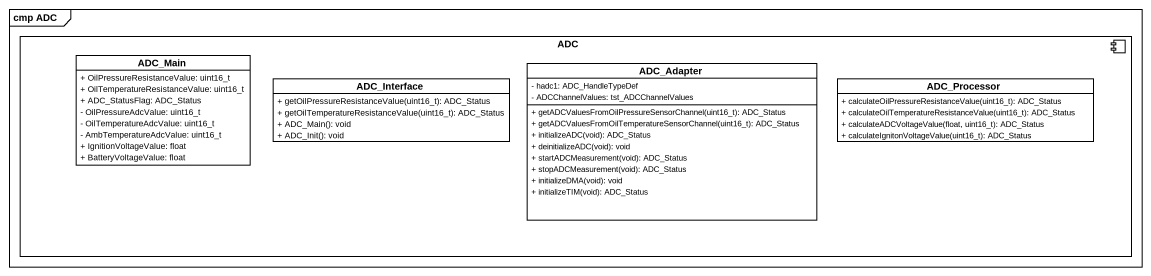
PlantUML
@startuml
mainframe cmp ADC
hide circle
hide empty members
skinparam classAttributeIconSize 0
component ADC {
  class ADC_Main {
    + OilPressureResistanceValue: uint16_t
    + OilTemperatureResistanceValue: uint16_t
    + ADC_StatusFlag: ADC_Status
    - OilPressureAdcValue: uint16_t
    - OilTemperatureAdcValue: uint16_t
    - AmbTemperatureAdcValue: uint16_t
    + IgnitionVoltageValue: float
    + BatteryVoltageValue: float
  }
  class ADC_Adapter {
    - hadc1: ADC_HandleTypeDef
    - ADCChannelValues: tst_ADCChannelValues
    + getADCValuesFromOilPressureSensorChannel(uint16_t): ADC_Status
    + getADCValuesFromOilTemperatureSensorChannel(uint16_t): ADC_Status
    + initializeADC(void): ADC_Status
    + deinitializeADC(void): void
    + startADCMeasurement(void): ADC_Status
    + stopADCMeasurement(void): ADC_Status
    + initializeDMA(void): void
    + initializeTIM(void): ADC_Status
  }
  class ADC_Interface {
    + getOilPressureResistanceValue(uint16_t): ADC_Status
    + getOilTemperatureResistanceValue(uint16_t): ADC_Status
    + ADC_Main(): void
    + ADC_Init(): void
  }
  class ADC_Processor {
    + calculateOilPressureResistanceValue(uint16_t): ADC_Status
    + calculateOilTemperatureResistanceValue(uint16_t): ADC_Status
    + calculateADCVoltageValue(float, uint16_t): ADC_Status
    + calculateIgnitonVoltageValue(uint16_t): ADC_Status
  }
}
@enduml
